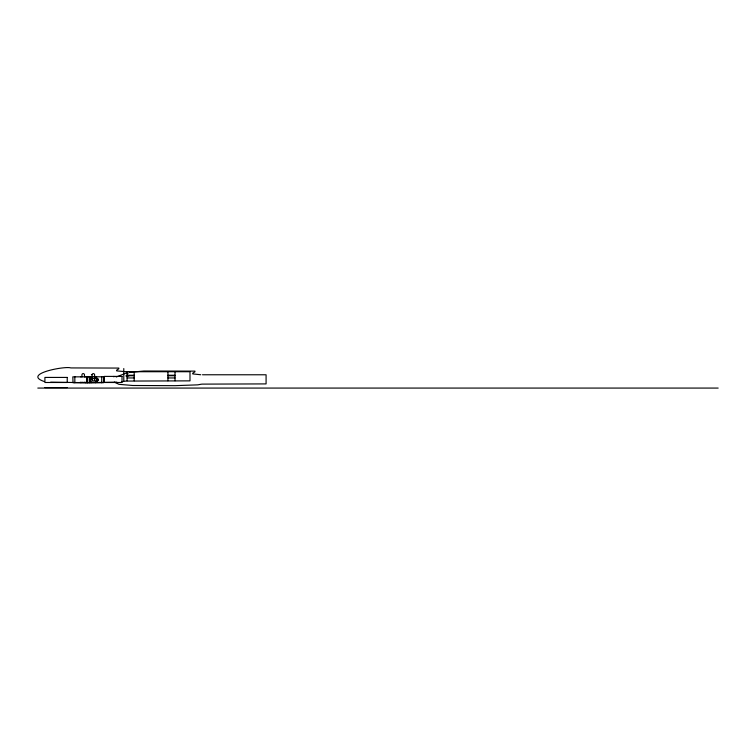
<?xml version="1.0" encoding="UTF-8"?>
<svg xmlns="http://www.w3.org/2000/svg" width="756" height="756" viewBox="0 0 756 756"><rect width="100%" height="100%" fill="white"/><g stroke="black" fill="none" stroke-linecap="round" stroke-linejoin="round"><path stroke-width="1.13" d="M98.422 379.701L97.203 379.956A2.032 2.032 0 0 0 95.823 380.996A2.788 2.788 0 0 1 91.183 381.468A2.788 2.788 0 0 1 92.582 377.017M97.401 379.663L97.411 378.463A1.011 1.011 0 0 1 96.721 377.943A3.808 3.808 0 0 0 95.634 376.658M116.67 370.1L118.815 368.815L118.843 368.077L70.771 367.926C65.611 365.753 21.499 373.955 44.396 381.572M192.761 373.143L194.916 371.857L194.944 371.12L143.905 371.007L129.796 372.368M116.207 377.017L126.082 373.105M94.169 377.036A2.788 2.788 0 0 1 95.823 378.406L96.721 377.943M116.887 382.177L86.798 382.678L50.633 382.186M130.306 371.725L126.403 371.725M126.621 373.615L128.047 373.615M91.382 374.636L92.109 374.636M127.084 375.241L134.19 375.241M167.926 375.241L175.023 375.241M127.084 375.751L134.19 375.751M167.926 375.751L175.023 375.751M125.817 375.902L128.86 375.902M127.084 377.953L134.19 377.953M167.926 377.953L175.023 377.953M44.906 387.563L67.227 387.563M37.8 388.074L718.172 388.074M126.176 371.725L116.641 370.884M202.504 374.768L266.084 374.778L266.084 383.906L202.154 384.124A19.448 19.448 0 0 0 200.132 384.407L199.65 384.511A23.37 23.37 0 0 1 197.524 384.861L175.165 385.664L132.782 385.494L118.957 384.331L114.354 382.111M200.803 374.749L192.723 373.918M87.743 382.744L87.677 376.677L103.733 376.819L103.515 382.744L73.039 382.725L72.812 376.847L89.038 376.866M97.203 379.455L97.259 379.474A2.032 2.032 0 0 1 95.823 378.406M95.823 380.996L96.721 381.468A1.011 1.011 0 0 1 97.411 380.948A1.266 1.266 0 0 0 97.411 378.463M97.203 379.956L97.411 380.948M175.023 371.725L175.023 380.816M167.926 371.725L167.926 380.816M134.19 371.725L134.19 380.816M127.084 380.816L127.084 371.725L189.992 371.725L189.992 380.863L126.063 381.071A19.448 19.448 0 0 0 124.041 381.364L123.549 381.468A23.37 23.37 0 0 1 121.423 381.818M123.786 368.541L123.786 380.835M113.891 376.375L113.891 376.894M101.72 376.658L101.72 382.744M94.613 379.701A1.266 1.266 0 0 0 92.714 378.605A1.266 1.266 0 0 0 92.714 380.807A1.266 1.266 0 0 0 94.613 379.701L94.613 374.881A1.266 1.266 0 0 0 93.347 373.615A1.266 1.266 0 0 0 92.081 374.881L92.081 379.701M89.548 376.658L89.548 382.744M87.006 376.639L87.006 382.725M84.474 376.97L84.474 374.863A1.266 1.266 0 0 0 83.207 373.596A1.266 1.266 0 0 0 81.931 374.863L81.931 376.97M74.835 376.639L74.835 382.725M86.534 377.839A3.808 3.808 0 0 1 85.485 382.725M80.92 382.725A3.808 3.808 0 0 1 80.306 382.149M80.656 376.857A3.808 3.808 0 0 1 80.92 376.639M85.485 376.639A3.808 3.808 0 0 1 85.834 376.932M84.521 382.139A2.788 2.788 0 0 1 81.837 382.111M96.721 381.468A3.808 3.808 0 0 1 95.634 382.744M91.07 382.744A3.808 3.808 0 0 1 91.07 376.658M122.009 376.403L104.252 376.403L104.252 382.498L122.009 382.498L122.009 376.403M67.227 377.424L44.906 377.424L44.906 382.489L67.227 382.498L67.227 377.424"/></g></svg>
